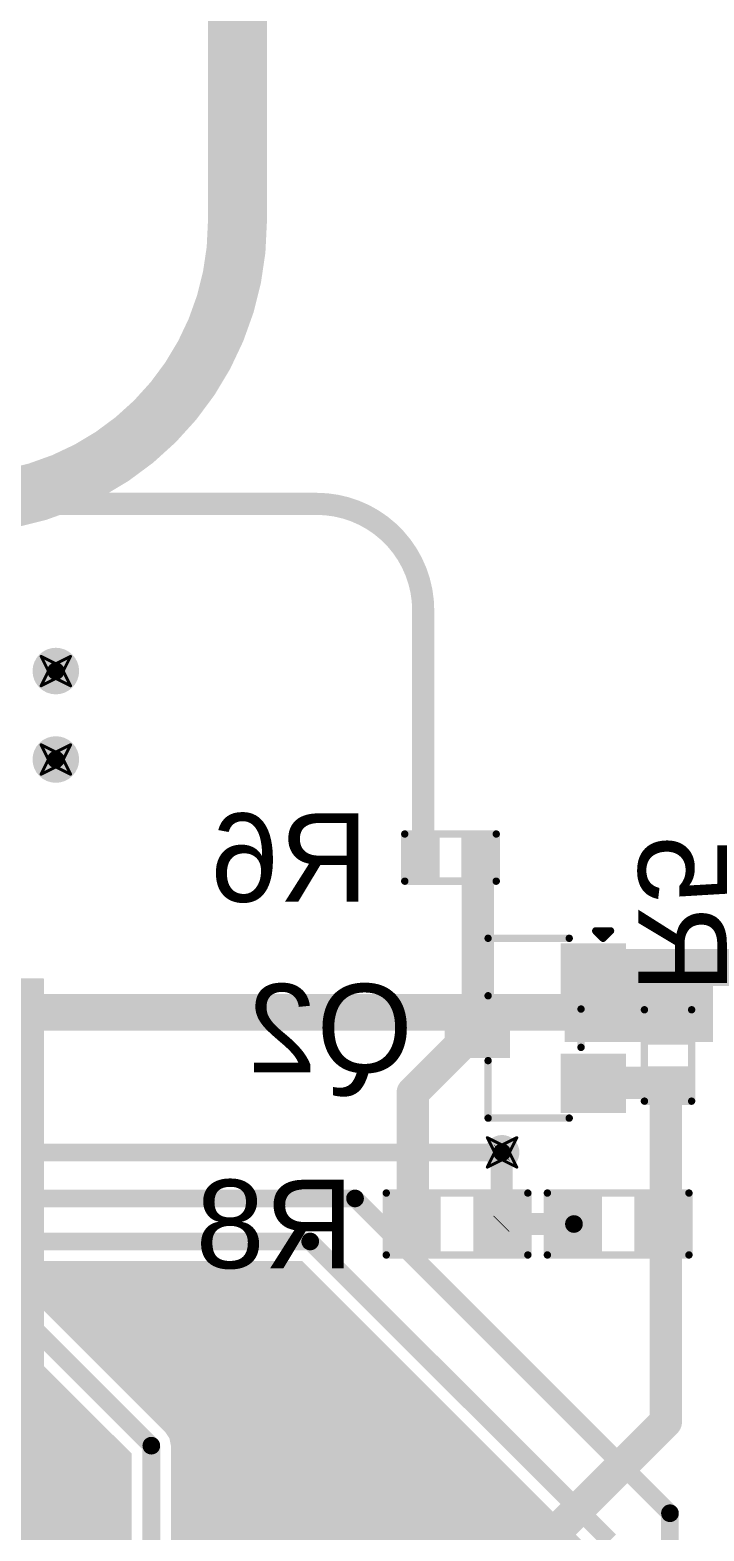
# Model space of a CAD drawing. Header units: inches. Extents: x -11 to 1110, y -7 to 455.
# Drawn here: x 675.14 to 686.75, y 40.21 to 66.08 of the extents above; entities that cross this region are included whole.
import ezdxf

# ---------------------------------------------------------------- set-up
doc = ezdxf.new("R2010")
doc.units = ezdxf.units.IN
for name, color, linetype in [('Bottom Layer', 5, 'Continuous'), ('Bottom Overlay', 54, 'Continuous'), ('Bottom Paste', 16, 'Continuous'), ('Bottom Solder', 6, 'Continuous'), ('Drill Drawing', 1, 'Continuous'), ('Top Layer', 1, 'Continuous'), ('Top Solder', 216, 'Continuous'), ('Via Holes', 16, 'Continuous')]:
    doc.layers.add(name, color=color, linetype=linetype)
doc.styles.add('Arial', font='', dxfattribs={"height": 0.2})
doc.styles.get('Arial').set_extended_font_data('Arial')

# ---------------------------------------------------------------- blocks, each defined once
blk = doc.blocks.new('R___0603_B_1')
at = {"layer": 'Bottom Layer'}
for points in [[(-1.143, -0.4445), (-1.143, 0.4445), (-0.3809999999999999, 0.4445), (-0.3809999999999999, -0.4445)], [(0.3809999999999999, -0.4445), (0.3809999999999999, 0.4445), (1.143, 0.4445), (1.143, -0.4445)]]:
    blk.add_hatch(color=5, dxfattribs=at).paths.add_polyline_path(points)
at = {"layer": 'Bottom Paste'}
for points in [[(-1.143, -0.4445), (-1.143, 0.4445), (-0.3809999999999999, 0.4445), (-0.3809999999999999, -0.4445)], [(0.3809999999999999, -0.4445), (0.3809999999999999, 0.4445), (1.143, 0.4445), (1.143, -0.4445)]]:
    blk.add_hatch(color=16, dxfattribs=at).paths.add_polyline_path(points)
at = {"layer": 'Bottom Solder'}
for points in [[(-1.2446, -0.5460999999999999), (-1.2446, 0.5460999999999999), (-0.2794, 0.5460999999999999), (-0.2794, -0.5460999999999999)], [(0.2794, -0.5460999999999999), (0.2794, 0.5460999999999999), (1.2446, 0.5460999999999999), (1.2446, -0.5460999999999999)]]:
    blk.add_hatch(color=6, dxfattribs=at).paths.add_polyline_path(points)
at = {"layer": 'Bottom Overlay'}
for points in [[(1.2192, 0.5334, 0.127, 0.127, 0), (-1.2192, 0.5334, 0.127, 0.127, 0)], [(-1.2192, 0.5334, 0.127, 0.127, 0), (-1.2192, -0.5334, 0.127, 0.127, 0)], [(1.2192, 0.5334, 0.127, 0.127, 0), (1.2192, -0.5334, 0.127, 0.127, 0)], [(1.2192, -0.5334, 0.127, 0.127, 0), (-1.2192, -0.5334, 0.127, 0.127, 0)]]:
    blk.add_lwpolyline(points, format="xyseb", dxfattribs=at)
for points in [[(-1.25095, 0.5334, 0.0635, 0.0635, 1), (-1.18745, 0.5334, 0.0635, 0.0635, 1)], [(-1.25095, 0.5334, 0.0635, 0.0635, 1), (-1.18745, 0.5334, 0.0635, 0.0635, 1)], [(1.18745, 0.5334, 0.0635, 0.0635, 1), (1.25095, 0.5334, 0.0635, 0.0635, 1)], [(1.18745, 0.5334, 0.0635, 0.0635, 1), (1.25095, 0.5334, 0.0635, 0.0635, 1)], [(-1.25095, -0.5334, 0.0635, 0.0635, 1), (-1.18745, -0.5334, 0.0635, 0.0635, 1)], [(-1.25095, -0.5334, 0.0635, 0.0635, 1), (-1.18745, -0.5334, 0.0635, 0.0635, 1)], [(1.18745, -0.5334, 0.0635, 0.0635, 1), (1.25095, -0.5334, 0.0635, 0.0635, 1)], [(1.18745, -0.5334, 0.0635, 0.0635, 1), (1.25095, -0.5334, 0.0635, 0.0635, 1)]]:
    blk.add_lwpolyline(points, format="xyseb", close=True, dxfattribs=at)
blk = doc.blocks.new('R___0603_B_4')
at = {"layer": 'Bottom Layer'}
for points in [[(-1.143, -0.4445), (-1.143, 0.4445), (-0.3809999999999999, 0.4445), (-0.3809999999999999, -0.4445)], [(0.3809999999999999, -0.4445), (0.3809999999999999, 0.4445), (1.143, 0.4445), (1.143, -0.4445)]]:
    blk.add_hatch(color=5, dxfattribs=at).paths.add_polyline_path(points)
at = {"layer": 'Bottom Paste'}
for points in [[(-1.143, -0.4445), (-1.143, 0.4445), (-0.3809999999999999, 0.4445), (-0.3809999999999999, -0.4445)], [(0.3809999999999999, -0.4445), (0.3809999999999999, 0.4445), (1.143, 0.4445), (1.143, -0.4445)]]:
    blk.add_hatch(color=16, dxfattribs=at).paths.add_polyline_path(points)
at = {"layer": 'Bottom Solder'}
for points in [[(-1.2446, -0.5460999999999999), (-1.2446, 0.5460999999999999), (-0.2794, 0.5460999999999999), (-0.2794, -0.5460999999999999)], [(0.2794, -0.5460999999999999), (0.2794, 0.5460999999999999), (1.2446, 0.5460999999999999), (1.2446, -0.5460999999999999)]]:
    blk.add_hatch(color=6, dxfattribs=at).paths.add_polyline_path(points)
at = {"layer": 'Bottom Overlay'}
for points in [[(-1.2192, 0.5334, 0.127, 0.127, 0), (1.2192, 0.5334, 0.127, 0.127, 0)], [(-1.2192, -0.5334, 0.127, 0.127, 0), (-1.2192, 0.5334, 0.127, 0.127, 0)], [(1.2192, -0.5334, 0.127, 0.127, 0), (1.2192, 0.5334, 0.127, 0.127, 0)], [(-1.2192, -0.5334, 0.127, 0.127, 0), (1.2192, -0.5334, 0.127, 0.127, 0)]]:
    blk.add_lwpolyline(points, format="xyseb", dxfattribs=at)
for points in [[(-1.25095, 0.5334, 0.0635, 0.0635, 1), (-1.18745, 0.5334, 0.0635, 0.0635, 1)], [(-1.25095, 0.5334, 0.0635, 0.0635, 1), (-1.18745, 0.5334, 0.0635, 0.0635, 1)], [(1.18745, 0.5334, 0.0635, 0.0635, 1), (1.25095, 0.5334, 0.0635, 0.0635, 1)], [(1.18745, 0.5334, 0.0635, 0.0635, 1), (1.25095, 0.5334, 0.0635, 0.0635, 1)], [(-1.25095, -0.5334, 0.0635, 0.0635, 1), (-1.18745, -0.5334, 0.0635, 0.0635, 1)], [(-1.25095, -0.5334, 0.0635, 0.0635, 1), (-1.18745, -0.5334, 0.0635, 0.0635, 1)], [(1.18745, -0.5334, 0.0635, 0.0635, 1), (1.25095, -0.5334, 0.0635, 0.0635, 1)], [(1.18745, -0.5334, 0.0635, 0.0635, 1), (1.25095, -0.5334, 0.0635, 0.0635, 1)]]:
    blk.add_lwpolyline(points, format="xyseb", close=True, dxfattribs=at)
blk = doc.blocks.new('R___0402_B_5')
at = {"layer": 'Bottom Layer'}
for points in [[(-0.2413, 0.3175), (-0.2412999999999999, -0.3175), (-0.6985, -0.3175), (-0.6985, 0.3175)], [(0.6985, 0.3175), (0.6985, -0.3175), (0.2413, -0.3175), (0.2412999999999999, 0.3175)]]:
    blk.add_hatch(color=5, dxfattribs=at).paths.add_polyline_path(points)
at = {"layer": 'Bottom Paste'}
for points in [[(-0.2413, 0.3175), (-0.2412999999999999, -0.3175), (-0.6985, -0.3175), (-0.6985, 0.3175)], [(0.6985, 0.3175), (0.6985, -0.3175), (0.2413, -0.3175), (0.2412999999999999, 0.3175)]]:
    blk.add_hatch(color=16, dxfattribs=at).paths.add_polyline_path(points)
at = {"layer": 'Bottom Solder'}
for points in [[(-0.18629884, 0.37250116), (-0.1862988399999999, -0.37250116), (-0.75350116, -0.37250116), (-0.75350116, 0.37250116)], [(0.75350116, 0.37250116), (0.75350116, -0.37250116), (0.18629884, -0.37250116), (0.1862988399999999, 0.37250116)]]:
    blk.add_hatch(color=6, dxfattribs=at).paths.add_polyline_path(points)
at = {"layer": 'Bottom Overlay'}
for points in [[(0.7874, 0.4064, 0.127, 0.127, 0), (-0.7874, 0.4064, 0.127, 0.127, 0)], [(-0.7874, 0.4064, 0.127, 0.127, 0), (-0.7874, -0.4064, 0.127, 0.127, 0)], [(0.8128, 0.4318, 0.0032258, 0.0032258, 0), (-0.8128, 0.4318, 0.0032258, 0.0032258, 0)], [(0.7874, 0.4064, 0.127, 0.127, 0), (0.7874, -0.4064, 0.127, 0.127, 0)], [(0.7874, -0.4064, 0.127, 0.127, 0), (-0.7874, -0.4064, 0.127, 0.127, 0)]]:
    blk.add_lwpolyline(points, format="xyseb", dxfattribs=at)
for points in [[(-0.8191499999999999, 0.4064, 0.0635, 0.0635, 1), (-0.7556499999999999, 0.4064, 0.0635, 0.0635, 1)], [(-0.8191499999999999, 0.4064, 0.0635, 0.0635, 1), (-0.7556499999999999, 0.4064, 0.0635, 0.0635, 1)], [(-0.81360518, 0.4318, 0.0016129, 0.0016129, 1), (-0.8119948199999999, 0.4318, 0.0016129, 0.0016129, 1)], [(0.7556499999999999, 0.4064, 0.0635, 0.0635, 1), (0.8191499999999999, 0.4064, 0.0635, 0.0635, 1)], [(0.7556499999999999, 0.4064, 0.0635, 0.0635, 1), (0.8191499999999999, 0.4064, 0.0635, 0.0635, 1)], [(0.8119948199999999, 0.4318, 0.0016129, 0.0016129, 1), (0.81360518, 0.4318, 0.0016129, 0.0016129, 1)], [(-0.8191499999999999, -0.4064, 0.0635, 0.0635, 1), (-0.7556499999999999, -0.4064, 0.0635, 0.0635, 1)], [(-0.8191499999999999, -0.4064, 0.0635, 0.0635, 1), (-0.7556499999999999, -0.4064, 0.0635, 0.0635, 1)], [(0.7556499999999999, -0.4064, 0.0635, 0.0635, 1), (0.8191499999999999, -0.4064, 0.0635, 0.0635, 1)], [(0.7556499999999999, -0.4064, 0.0635, 0.0635, 1), (0.8191499999999999, -0.4064, 0.0635, 0.0635, 1)]]:
    blk.add_lwpolyline(points, format="xyseb", close=True, dxfattribs=at)
blk = doc.blocks.new('R___0402_B_6')
at = {"layer": 'Bottom Layer'}
for points in [[(-0.2413, 0.3175), (-0.2412999999999999, -0.3175), (-0.6985, -0.3175), (-0.6985, 0.3175)], [(0.6985, 0.3175), (0.6985, -0.3175), (0.2413, -0.3175), (0.2412999999999999, 0.3175)]]:
    blk.add_hatch(color=5, dxfattribs=at).paths.add_polyline_path(points)
at = {"layer": 'Bottom Paste'}
for points in [[(-0.2413, 0.3175), (-0.2412999999999999, -0.3175), (-0.6985, -0.3175), (-0.6985, 0.3175)], [(0.6985, 0.3175), (0.6985, -0.3175), (0.2413, -0.3175), (0.2412999999999999, 0.3175)]]:
    blk.add_hatch(color=16, dxfattribs=at).paths.add_polyline_path(points)
at = {"layer": 'Bottom Solder'}
for points in [[(-0.18629884, 0.37250116), (-0.1862988399999999, -0.37250116), (-0.75350116, -0.37250116), (-0.75350116, 0.37250116)], [(0.75350116, 0.37250116), (0.75350116, -0.37250116), (0.18629884, -0.37250116), (0.1862988399999999, 0.37250116)]]:
    blk.add_hatch(color=6, dxfattribs=at).paths.add_polyline_path(points)
at = {"layer": 'Bottom Overlay'}
for points in [[(-0.7874, 0.4064, 0.127, 0.127, 0), (0.7874, 0.4064, 0.127, 0.127, 0)], [(-0.7874, 0.4064, 0.127, 0.127, 0), (-0.7874, -0.4064, 0.127, 0.127, 0)], [(-0.8128, 0.4318, 0.0032258, 0.0032258, 0), (0.8128, 0.4318, 0.0032258, 0.0032258, 0)], [(0.7874, 0.4064, 0.127, 0.127, 0), (0.7874, -0.4064, 0.127, 0.127, 0)], [(-0.7874, -0.4064, 0.127, 0.127, 0), (0.7874, -0.4064, 0.127, 0.127, 0)]]:
    blk.add_lwpolyline(points, format="xyseb", dxfattribs=at)
for points in [[(-0.8191499999999999, 0.4064, 0.0635, 0.0635, 1), (-0.7556499999999999, 0.4064, 0.0635, 0.0635, 1)], [(-0.8191499999999999, 0.4064, 0.0635, 0.0635, 1), (-0.7556499999999999, 0.4064, 0.0635, 0.0635, 1)], [(-0.81360518, 0.4318, 0.0016129, 0.0016129, 1), (-0.8119948199999999, 0.4318, 0.0016129, 0.0016129, 1)], [(0.7556499999999999, 0.4064, 0.0635, 0.0635, 1), (0.8191499999999999, 0.4064, 0.0635, 0.0635, 1)], [(0.7556499999999999, 0.4064, 0.0635, 0.0635, 1), (0.8191499999999999, 0.4064, 0.0635, 0.0635, 1)], [(0.8119948199999999, 0.4318, 0.0016129, 0.0016129, 1), (0.81360518, 0.4318, 0.0016129, 0.0016129, 1)], [(-0.8191499999999999, -0.4064, 0.0635, 0.0635, 1), (-0.7556499999999999, -0.4064, 0.0635, 0.0635, 1)], [(-0.8191499999999999, -0.4064, 0.0635, 0.0635, 1), (-0.7556499999999999, -0.4064, 0.0635, 0.0635, 1)], [(0.7556499999999999, -0.4064, 0.0635, 0.0635, 1), (0.8191499999999999, -0.4064, 0.0635, 0.0635, 1)], [(0.7556499999999999, -0.4064, 0.0635, 0.0635, 1), (0.8191499999999999, -0.4064, 0.0635, 0.0635, 1)]]:
    blk.add_lwpolyline(points, format="xyseb", close=True, dxfattribs=at)
blk = doc.blocks.new('S___23_B_12')
at = {"layer": 'Bottom Layer'}
for points in [[(-1.36000109, 1.46000089), (-0.54000019, 1.46000089), (-0.54000019, 0.54000019), (-1.36000109, 0.54000019)], [(0.54000019, 1.46000089), (1.36000109, 1.46000089), (1.36000109, 0.54000019), (0.54000019, 0.54000019)], [(-0.41000045, -0.54000019), (0.41000045, -0.54000019), (0.41000045, -1.46000089), (-0.41000045, -1.46000089)]]:
    blk.add_hatch(color=5, dxfattribs=at).paths.add_polyline_path(points)
at = {"layer": 'Bottom Paste'}
for points in [[(-1.36000109, 1.46000089), (-0.54000019, 1.46000089), (-0.54000019, 0.54000019), (-1.36000109, 0.54000019)], [(0.54000019, 1.46000089), (1.36000109, 1.46000089), (1.36000109, 0.54000019), (0.54000019, 0.54000019)], [(-0.41000045, -0.54000019), (0.41000045, -0.54000019), (0.41000045, -1.46000089), (-0.41000045, -1.46000089)]]:
    blk.add_hatch(color=16, dxfattribs=at).paths.add_polyline_path(points)
at = {"layer": 'Bottom Solder'}
for points in [[(-1.46160109, 1.56160089), (-0.43840019, 1.56160089), (-0.43840019, 0.43840019), (-1.46160109, 0.43840019)], [(0.43840019, 1.56160089), (1.46160109, 1.56160089), (1.46160109, 0.43840019), (0.43840019, 0.43840019)], [(-0.51160045, -0.43840019), (0.51160045, -0.43840019), (0.51160045, -1.56160089), (-0.51160045, -1.56160089)]]:
    blk.add_hatch(color=6, dxfattribs=at).paths.add_polyline_path(points)
at = {"layer": 'Bottom Overlay'}
for points in [[(-1.6764, 1.0414, 0.127, 0.127, 0), (-1.6764, 1.2954, 0.127, 0.127, 0)], [(-1.5494, 1.1684, 0.127, 0.127, 0), (-1.6764, 1.2954, 0.127, 0.127, 0)], [(-1.6764, 1.0414, 0.127, 0.127, 0), (-1.5494, 1.1684, 0.127, 0.127, 0)], [(0.3302, 0.7874, 0.127, 0.127, 0), (-0.3302, 0.7874, 0.127, 0.127, 0)], [(-1.5494, -0.8128, 0.127, 0.127, 0), (-1.5494, 0.5841999999999999, 0.127, 0.127, 0)], [(1.5494, -0.8128, 0.127, 0.127, 0), (1.5494, 0.5841999999999999, 0.127, 0.127, 0)], [(-0.5588, -0.8128, 0.127, 0.127, 0), (-1.5494, -0.8128, 0.127, 0.127, 0)], [(1.5494, -0.8128, 0.127, 0.127, 0), (0.5588, -0.8128, 0.127, 0.127, 0)]]:
    blk.add_lwpolyline(points, format="xyseb", dxfattribs=at)
for points in [[(-1.70815, 1.2954, 0.0635, 0.0635, 1), (-1.64465, 1.2954, 0.0635, 0.0635, 1)], [(-1.70815, 1.2954, 0.0635, 0.0635, 1), (-1.64465, 1.2954, 0.0635, 0.0635, 1)], [(-1.70815, 1.0414, 0.0635, 0.0635, 1), (-1.64465, 1.0414, 0.0635, 0.0635, 1)], [(-1.70815, 1.0414, 0.0635, 0.0635, 1), (-1.64465, 1.0414, 0.0635, 0.0635, 1)], [(-1.58115, 1.1684, 0.0635, 0.0635, 1), (-1.51765, 1.1684, 0.0635, 0.0635, 1)], [(-1.58115, 1.1684, 0.0635, 0.0635, 1), (-1.51765, 1.1684, 0.0635, 0.0635, 1)], [(-0.36195, 0.7874, 0.0635, 0.0635, 1), (-0.29845, 0.7874, 0.0635, 0.0635, 1)], [(0.29845, 0.7874, 0.0635, 0.0635, 1), (0.36195, 0.7874, 0.0635, 0.0635, 1)], [(-1.58115, 0.5841999999999999, 0.0635, 0.0635, 1), (-1.51765, 0.5841999999999999, 0.0635, 0.0635, 1)], [(1.51765, 0.5841999999999999, 0.0635, 0.0635, 1), (1.58115, 0.5841999999999999, 0.0635, 0.0635, 1)], [(-1.58115, -0.8128, 0.0635, 0.0635, 1), (-1.51765, -0.8128, 0.0635, 0.0635, 1)], [(-1.58115, -0.8128, 0.0635, 0.0635, 1), (-1.51765, -0.8128, 0.0635, 0.0635, 1)], [(-0.5905499999999999, -0.8128, 0.0635, 0.0635, 1), (-0.52705, -0.8128, 0.0635, 0.0635, 1)], [(0.52705, -0.8128, 0.0635, 0.0635, 1), (0.5905499999999999, -0.8128, 0.0635, 0.0635, 1)], [(1.51765, -0.8128, 0.0635, 0.0635, 1), (1.58115, -0.8128, 0.0635, 0.0635, 1)], [(1.51765, -0.8128, 0.0635, 0.0635, 1), (1.58115, -0.8128, 0.0635, 0.0635, 1)]]:
    blk.add_lwpolyline(points, format="xyseb", close=True, dxfattribs=at)

msp = doc.modelspace()

# ---------------------------------------------------------------- hatches: boundary and pattern name
at = {"layer": 'Bottom Layer'}
h = msp.add_hatch(color=5, dxfattribs=at)
edge = h.paths.add_edge_path()
edge.add_arc((675.5891999999999, 55.03040047999999), 0.2999994, 0, 360)
h = msp.add_hatch(color=5, dxfattribs=at)
edge = h.paths.add_edge_path()
edge.add_arc((675.5891999999999, 53.50640048), 0.2999994, 0, 360)
for points in [[(662.30203836, 51.71343988), (662.305, 51.69855039999999), (662.305, 49.7332), (675.36814126, 49.7332), (675.38303836, 49.73023836), (675.386, 49.71534887999999), (675.386, 23.38585874), (675.38303836, 23.37096164), (675.36814888, 23.368), (658.6474, 23.368), (658.6474, 22.82849892), (658.62499974, 22.82849892), (658.62499974, 22.74018566), (658.61851766, 22.7076), (658.61851766, 21.92679892), (658.62499974, 21.89421326), (658.62499974, 21.83790146), (658.5270344799999, 21.7678), (657.1995999999999, 21.7678), (657.1995999999999, 17.26445874), (657.19663836, 17.24956164), (657.18174888, 17.2466), (652.39145874, 17.2466), (652.37656164, 17.24956164), (652.3736, 17.26445112), (652.3736, 21.95314126), (652.37656164, 21.96803836), (652.3914511199999, 21.971), (653.8721999999999, 21.971), (653.8721999999999, 25.07734126), (653.87575092, 25.0952), (670.3822, 25.0952), (670.3822, 47.752), (662.2796, 47.752), (662.2796, 46.55065874), (662.27663836, 46.53576164), (662.2617488799999, 46.5328), (659.07165874, 46.5328), (659.05676164, 46.53576164), (659.0537999999999, 46.55065112), (659.0537999999999, 51.69854278), (659.05676164, 51.71343988), (659.07165112, 51.71640151999999), (662.28714126, 51.71640151999999)], [(684.3522, 48.641), (688.34, 48.641), (688.34, 50.2412), (684.3522, 50.2412)], [(685.8283997399999, 47.70779891999999), (686.45279778, 47.70779891999999), (686.45279778, 48.21579892), (685.8283997399999, 48.21579892)]]:
    msp.add_hatch(color=5, dxfattribs=at).paths.add_polyline_path(points)
h = msp.add_hatch(color=5, dxfattribs=at)
edge = h.paths.add_edge_path()
edge.add_arc((683.2744399, 46.736), 0.2999994, 0, 360)
at = {"layer": 'Bottom Solder'}
h = msp.add_hatch(color=6, dxfattribs=at)
edge = h.paths.add_edge_path()
edge.add_arc((675.5891999999999, 55.03040047999999), 0.4015993999999999, 0, 360)
h = msp.add_hatch(color=6, dxfattribs=at)
edge = h.paths.add_edge_path()
edge.add_arc((675.5891999999999, 53.50640048), 0.4015993999999999, 0, 360)
at = {"layer": 'Top Layer'}
h = msp.add_hatch(color=1, dxfattribs=at)
edge = h.paths.add_edge_path()
edge.add_arc((675.5891999999999, 55.03040047999999), 0.2999994, 0, 360)
h = msp.add_hatch(color=1, dxfattribs=at)
edge = h.paths.add_edge_path()
edge.add_arc((675.5891999999999, 53.50640048), 0.2999994, 0, 360)
h = msp.add_hatch(color=1, dxfattribs=at)
edge = h.paths.add_edge_path()
edge.add_arc((683.2744399, 46.736), 0.2999994, 0, 360)
msp.add_hatch(color=1, dxfattribs=at).paths.add_polyline_path([(684.7931693999999, 39.90242464), (684.7931693999999, 25.65901142), (681.7551007999999, 22.62094282), (681.6821215199999, 22.51172028), (681.6564929199999, 22.38288132), (681.6564929199999, 14.04631938), (681.5881034199999, 13.97792988), (681.5280705199999, 13.83299748), (681.40107052, 13.85826032), (681.40107052, 23.71376004), (681.45165716, 23.76434668), (681.52439768, 23.93995974), (681.52439768, 24.1300381), (681.45165716, 24.30565116), (681.31725052, 24.4400578), (681.14163746, 24.51279832), (680.9515590999999, 24.51279832), (680.77594604, 24.4400578), (680.6415394, 24.30565116), (680.56879888, 24.1300381), (680.56879888, 23.93995974), (680.6415394, 23.76434668), (680.72773176, 23.67815432), (680.72773176, 4.18564314), (680.6593422599999, 4.11725364), (680.6331319999999, 4.0539797), (680.4956697399999, 4.0539797), (680.46945948, 4.11725364), (680.40106998, 4.18564314), (680.40106998, 25.16734616), (681.56705444, 26.33333062), (682.92095826, 26.33333062), (682.98934776, 26.26494112), (683.1649608199999, 26.1922006), (683.35503918, 26.1922006), (683.5306522399999, 26.26494112), (683.66505888, 26.39934776), (683.7377994, 26.57496082), (683.7377994, 26.76503918), (683.66505888, 26.94065224), (683.5306522399999, 27.07505888), (683.5039288999999, 27.0861282), (683.52919174, 27.2131282), (683.65649146, 27.2131282), (683.93933062, 26.93028904), (683.93933062, 26.30145362), (683.69434762, 26.05647062), (682.7130414799999, 26.05647062), (682.6446519799999, 26.12486012), (682.4690389199999, 26.19760064), (682.27896056, 26.19760064), (682.1033474999999, 26.12486012), (681.96894086, 25.99045348), (681.89620034, 25.81484042), (681.89620034, 25.62476206), (681.96894086, 25.449149), (682.1033474999999, 25.31474236), (682.27896056, 25.24200184), (682.4690389199999, 25.24200184), (682.6446519799999, 25.31474236), (682.7130414799999, 25.38313186), (683.83380124, 25.38313186), (683.9626401999999, 25.40876046), (684.07186274, 25.48173974), (684.5140614999999, 25.9239385), (684.5870407799999, 26.03316104), (684.6126693799999, 26.162), (684.6126693799999, 27.06974266), (684.5870433199999, 27.19857908), (684.5140614999999, 27.30780416), (684.03400658, 27.78785908), (683.92478404, 27.86083836), (683.79594508, 27.88646696), (680.4531983999999, 27.88646696), (680.32436198, 27.8608409), (680.2151369, 27.78785908), (678.8263410999999, 26.39906328), (678.75336182, 26.28984074), (678.72773322, 26.16100178), (678.72773322, 4.18564314), (678.6593437199999, 4.11725364), (678.5866031999999, 3.94164058), (678.5866031999999, 3.75156222), (678.6593437199999, 3.57594916), (678.7937503599999, 3.44154252), (678.9693634199999, 3.368802), (679.15944178, 3.368802), (679.33505484, 3.44154252), (679.46946148, 3.57594916), (679.4956692, 3.63922056), (679.6331339999999, 3.63922056), (679.6593417199999, 3.57594916), (679.79374836, 3.44154252), (679.9693614199999, 3.368802), (680.15943978, 3.368802), (680.33505284, 3.44154252), (680.46945948, 3.57594916), (680.4956697399999, 3.6392231), (680.6331319999999, 3.6392231), (680.6593422599999, 3.57594916), (680.7937489, 3.44154252), (680.96936196, 3.368802), (681.15944032, 3.368802), (681.33505338, 3.44154252), (681.40344288, 3.50993202), (681.8946585599999, 3.50993202), (681.9199188599999, 3.38293202), (681.7985474999999, 3.3326578), (681.66414086, 3.19825116), (681.59140034, 3.0226381), (681.59140034, 2.83255974), (681.66414086, 2.65694668), (681.66675198, 2.65433556), (681.61814908, 2.5370028), (678.1097817, 2.5370028), (677.55820292, 3.08858158), (677.55820292, 3.857800259999999), (677.55820292, 14.3377158), (677.51976256, 14.5309717), (677.4102911, 14.69480678), (675.58026174, 16.52483614), (675.58026174, 25.43019044), (675.54182138, 25.62344634), (675.43234992, 25.78728142), (675.26851484, 25.89675288), (675.07525894, 25.93519324), (674.88200304, 25.89675288), (674.71816796, 25.78728142), (674.68126938, 25.73205928), (674.55426938, 25.770586), (674.55426938, 40.3822281), (674.5286433199999, 40.51106452), (674.4556614999999, 40.6202896), (671.1498895999999, 43.9260615), (671.06127916, 43.9852689), (671.06972212, 44.0778646), (671.0824043399999, 44.1122689), (674.3274676999999, 44.1122689), (676.89713236, 41.54260424), (676.89713236, 24.33884134), (676.8287428599999, 24.27045184), (676.7560023399999, 24.09483878), (676.7560023399999, 23.90476042), (676.8287428599999, 23.72914736), (676.9631494999999, 23.59474072), (677.1387625599999, 23.5220002), (677.32884092, 23.5220002), (677.50445398, 23.59474072), (677.63886062, 23.72914736), (677.71160114, 23.90476042), (677.71160114, 24.09483878), (677.63886062, 24.27045184), (677.57047112, 24.33884134), (677.57047112, 41.68205786), (677.54484252, 41.81089682), (677.47186324, 41.92011936), (674.7049828199999, 44.68699978), (674.62953466, 44.7374137), (674.66805884, 44.86441369999999), (679.83118034, 44.86441369999999)])
at = {"layer": 'Top Solder'}
h = msp.add_hatch(color=216, dxfattribs=at)
edge = h.paths.add_edge_path()
edge.add_arc((675.5891999999999, 55.03040047999999), 0.4015993999999999, 0, 360)
h = msp.add_hatch(color=216, dxfattribs=at)
edge = h.paths.add_edge_path()
edge.add_arc((675.5891999999999, 53.50640048), 0.4015993999999999, 0, 360)
at = {"layer": 'Via Holes'}
h = msp.add_hatch(color=7, dxfattribs=at)
edge = h.paths.add_edge_path()
edge.add_arc((675.5891999999999, 55.03040047999999), 0.1499997, 0, 360)
h = msp.add_hatch(color=7, dxfattribs=at)
edge = h.paths.add_edge_path()
edge.add_arc((675.5891999999999, 53.50640048), 0.1499997, 0, 360)
h = msp.add_hatch(color=7, dxfattribs=at)
edge = h.paths.add_edge_path()
edge.add_arc((683.2744399, 46.736), 0.1499997, 0, 360)

# ---------------------------------------------------------------- linework, layer by layer
at = {"layer": 'Bottom Layer'}
for points in [[(678.71639974, 62.76453283999999, 1.016, 1.016, 0), (678.71639974, 77.20711761999999, 1.016, 1.016, 0)], [(678.71639974, 62.76453283999999, 1.016, 1.016, -0.4142135623730951), (673.8638669, 57.91199999999999, 1.016, 1.016, 0)], [(673.8638669, 57.91199999999999, 0.3809999999999999, 0.3809999999999999, 0), (680.07989206, 57.91199999999999, 0.3809999999999999, 0.3809999999999999, 0)], [(680.07989206, 57.91199999999999, 0.3809999999999999, 0.3809999999999999, -0.4142135623730951), (681.91679974, 56.07509232, 0.3809999999999999, 0.3809999999999999, 0)], [(681.91679974, 51.816, 0.3809999999999999, 0.3809999999999999, 0), (681.91679974, 56.07509232, 0.3809999999999999, 0.3809999999999999, 0)], [(682.85659974, 48.88559945999999, 0.5588, 0.5588, 0), (682.85659974, 51.816, 0.5588, 0.5588, 0)], [(682.6665975799999, 48.7455972, 0.5588, 0.5588, 0), (682.7971967599999, 48.87619638, 0.5588, 0.5588, 0)], [(682.7971967599999, 48.87619638, 0.5588, 0.5588, 0), (682.8471992, 48.87619638, 0.5588, 0.5588, 0)], [(681.73748082, 47.766478, 0.5588, 0.5588, 0), (682.6665975799999, 48.69559476, 0.5588, 0.5588, 0)], [(682.6665975799999, 48.69559476, 0.5588, 0.5588, 0), (682.6665975799999, 48.7455972, 0.5588, 0.5588, 0)], [(684.8472002799999, 47.92619828, 0.5588, 0.5588, 0), (684.8574009199999, 47.93639891999999, 0.5588, 0.5588, 0)], [(684.8574009199999, 47.93639891999999, 0.5588, 0.5588, 0), (686.13319974, 47.93639891999999, 0.5588, 0.5588, 0)], [(686.0950997399999, 47.89829891999999, 0.5588, 0.5588, 0), (686.13319974, 47.93639891999999, 0.5588, 0.5588, 0)], [(686.0950997399999, 42.09537174, 0.5588, 0.5588, 0), (686.0950997399999, 47.89829891999999, 0.5588, 0.5588, 0)], [(681.73748082, 45.50189274, 0.5588, 0.5588, 0), (681.73748082, 47.766478, 0.5588, 0.5588, 0)], [(683.26796036, 46.72952046, 0.3809999999999999, 0.3809999999999999, 0), (683.2744399, 46.736, 0.3809999999999999, 0.3809999999999999, 0)], [(683.26796036, 45.50837228, 0.3809999999999999, 0.3809999999999999, 0), (683.26796036, 46.72952046, 0.3809999999999999, 0.3809999999999999, 0)], [(683.26148082, 45.50189274, 0.3809999999999999, 0.3809999999999999, 0), (683.26796036, 45.50837228, 0.3809999999999999, 0.3809999999999999, 0)], [(683.2615214599999, 45.50193338, 0.3809999999999999, 0.3809999999999999, 0), (684.51268736, 45.50193338, 0.3809999999999999, 0.3809999999999999, 0)], [(684.51268736, 45.50193338, 0.3048, 0.3048, 0), (684.5127279999999, 45.50197402, 0.3048, 0.3048, 0)], [(681.09340032, 37.09367232, 0.5588, 0.5588, 0), (686.0950997399999, 42.09537174, 0.5588, 0.5588, 0)]]:
    msp.add_lwpolyline(points, format="xyseb", dxfattribs=at)
for points in [[(678.46239974, 62.76453283999999, 0.508, 0.508, 1), (678.97039974, 62.76453283999999, 0.508, 0.508, 1)], [(678.46239974, 62.76453283999999, 0.508, 0.508, 1), (678.97039974, 62.76453283999999, 0.508, 0.508, 1)], [(679.9846420599999, 57.91199999999999, 0.1905, 0.1905, 1), (680.17514206, 57.91199999999999, 0.1905, 0.1905, 1)], [(679.9846420599999, 57.91199999999999, 0.1905, 0.1905, 1), (680.17514206, 57.91199999999999, 0.1905, 0.1905, 1)], [(681.8215497399999, 56.07509232, 0.1905, 0.1905, 1), (682.01204974, 56.07509232, 0.1905, 0.1905, 1)], [(681.8215497399999, 56.07509232, 0.1905, 0.1905, 1), (682.01204974, 56.07509232, 0.1905, 0.1905, 1)], [(681.8215497399999, 51.816, 0.1905, 0.1905, 1), (682.01204974, 51.816, 0.1905, 0.1905, 1)], [(682.71689974, 51.816, 0.2794, 0.2794, 1), (682.9962997399999, 51.816, 0.2794, 0.2794, 1)], [(682.65749676, 48.87619638, 0.2794, 0.2794, 1), (682.93689676, 48.87619638, 0.2794, 0.2794, 1)], [(682.65749676, 48.87619638, 0.2794, 0.2794, 1), (682.93689676, 48.87619638, 0.2794, 0.2794, 1)], [(682.7074991999999, 48.87619638, 0.2794, 0.2794, 1), (682.9868991999999, 48.87619638, 0.2794, 0.2794, 1)], [(682.71689974, 48.88559945999999, 0.2794, 0.2794, 1), (682.9962997399999, 48.88559945999999, 0.2794, 0.2794, 1)], [(682.52689758, 48.7455972, 0.2794, 0.2794, 1), (682.80629758, 48.7455972, 0.2794, 0.2794, 1)], [(682.52689758, 48.7455972, 0.2794, 0.2794, 1), (682.80629758, 48.7455972, 0.2794, 0.2794, 1)], [(682.52689758, 48.69559476, 0.2794, 0.2794, 1), (682.80629758, 48.69559476, 0.2794, 0.2794, 1)], [(682.52689758, 48.69559476, 0.2794, 0.2794, 1), (682.80629758, 48.69559476, 0.2794, 0.2794, 1)], [(684.70750028, 47.92619828, 0.2794, 0.2794, 1), (684.98690028, 47.92619828, 0.2794, 0.2794, 1)], [(684.71770092, 47.93639891999999, 0.2794, 0.2794, 1), (684.99710092, 47.93639891999999, 0.2794, 0.2794, 1)], [(684.71770092, 47.93639891999999, 0.2794, 0.2794, 1), (684.99710092, 47.93639891999999, 0.2794, 0.2794, 1)], [(685.95539974, 47.89829891999999, 0.2794, 0.2794, 1), (686.23479974, 47.89829891999999, 0.2794, 0.2794, 1)], [(685.95539974, 47.89829891999999, 0.2794, 0.2794, 1), (686.23479974, 47.89829891999999, 0.2794, 0.2794, 1)], [(685.99349974, 47.93639891999999, 0.2794, 0.2794, 1), (686.27289974, 47.93639891999999, 0.2794, 0.2794, 1)], [(685.99349974, 47.93639891999999, 0.2794, 0.2794, 1), (686.27289974, 47.93639891999999, 0.2794, 0.2794, 1)], [(681.59778082, 47.766478, 0.2794, 0.2794, 1), (681.8771808199999, 47.766478, 0.2794, 0.2794, 1)], [(681.59778082, 47.766478, 0.2794, 0.2794, 1), (681.8771808199999, 47.766478, 0.2794, 0.2794, 1)], [(683.17271036, 46.72952046, 0.1905, 0.1905, 1), (683.3632103599999, 46.72952046, 0.1905, 0.1905, 1)], [(683.17271036, 46.72952046, 0.1905, 0.1905, 1), (683.3632103599999, 46.72952046, 0.1905, 0.1905, 1)], [(683.1791898999999, 46.736, 0.1905, 0.1905, 1), (683.3696898999999, 46.736, 0.1905, 0.1905, 1)], [(681.59778082, 45.50189274, 0.2794, 0.2794, 1), (681.8771808199999, 45.50189274, 0.2794, 0.2794, 1)], [(683.16623082, 45.50189274, 0.1905, 0.1905, 1), (683.35673082, 45.50189274, 0.1905, 0.1905, 1)], [(683.16627146, 45.50193338, 0.1905, 0.1905, 1), (683.3567714599999, 45.50193338, 0.1905, 0.1905, 1)], [(683.17271036, 45.50837228, 0.1905, 0.1905, 1), (683.3632103599999, 45.50837228, 0.1905, 0.1905, 1)], [(683.17271036, 45.50837228, 0.1905, 0.1905, 1), (683.3632103599999, 45.50837228, 0.1905, 0.1905, 1)], [(684.4174373599999, 45.50193338, 0.1905, 0.1905, 1), (684.6079373599999, 45.50193338, 0.1905, 0.1905, 1)], [(684.4364873599999, 45.50193338, 0.1524, 0.1524, 1), (684.58888736, 45.50193338, 0.1524, 0.1524, 1)], [(684.436528, 45.50197402, 0.1524, 0.1524, 1), (684.588928, 45.50197402, 0.1524, 0.1524, 1)], [(685.95539974, 42.09537174, 0.2794, 0.2794, 1), (686.23479974, 42.09537174, 0.2794, 0.2794, 1)], [(685.95539974, 42.09537174, 0.2794, 0.2794, 1), (686.23479974, 42.09537174, 0.2794, 0.2794, 1)]]:
    msp.add_lwpolyline(points, format="xyseb", close=True, dxfattribs=at)
at = {"layer": 'Drill Drawing'}
for points in [[(675.3352, 55.28440048, 0.0508, 0.0508, 0), (675.5891999999999, 55.15740048, 0.0508, 0.0508, 0)], [(675.3352, 55.28440048, 0.0508, 0.0508, 0), (675.4621999999999, 55.03040047999999, 0.0508, 0.0508, 0)], [(675.5891999999999, 55.15740048, 0.0508, 0.0508, 0), (675.8432, 55.28440048, 0.0508, 0.0508, 0)], [(675.7162, 55.03040047999999, 0.0508, 0.0508, 0), (675.8432, 55.28440048, 0.0508, 0.0508, 0)], [(675.3352, 54.77640048, 0.0508, 0.0508, 0), (675.4621999999999, 55.03040047999999, 0.0508, 0.0508, 0)], [(675.3352, 54.77640048, 0.0508, 0.0508, 0), (675.5891999999999, 54.90340047999999, 0.0508, 0.0508, 0)], [(675.5891999999999, 54.90340047999999, 0.0508, 0.0508, 0), (675.8432, 54.77640048, 0.0508, 0.0508, 0)], [(675.7162, 55.03040047999999, 0.0508, 0.0508, 0), (675.8432, 54.77640048, 0.0508, 0.0508, 0)], [(675.3352, 53.76040047999999, 0.0508, 0.0508, 0), (675.5891999999999, 53.63340048, 0.0508, 0.0508, 0)], [(675.3352, 53.76040047999999, 0.0508, 0.0508, 0), (675.4621999999999, 53.50640048, 0.0508, 0.0508, 0)], [(675.5891999999999, 53.63340048, 0.0508, 0.0508, 0), (675.8432, 53.76040047999999, 0.0508, 0.0508, 0)], [(675.7162, 53.50640048, 0.0508, 0.0508, 0), (675.8432, 53.76040047999999, 0.0508, 0.0508, 0)], [(675.3352, 53.25240048, 0.0508, 0.0508, 0), (675.4621999999999, 53.50640048, 0.0508, 0.0508, 0)], [(675.3352, 53.25240048, 0.0508, 0.0508, 0), (675.5891999999999, 53.37940047999999, 0.0508, 0.0508, 0)], [(675.5891999999999, 53.37940047999999, 0.0508, 0.0508, 0), (675.8432, 53.25240048, 0.0508, 0.0508, 0)], [(675.7162, 53.50640048, 0.0508, 0.0508, 0), (675.8432, 53.25240048, 0.0508, 0.0508, 0)], [(683.0204398999999, 46.99, 0.0508, 0.0508, 0), (683.2744399, 46.863, 0.0508, 0.0508, 0)], [(683.0204398999999, 46.99, 0.0508, 0.0508, 0), (683.1474399, 46.736, 0.0508, 0.0508, 0)], [(683.2744399, 46.863, 0.0508, 0.0508, 0), (683.5284399, 46.99, 0.0508, 0.0508, 0)], [(683.4014399, 46.736, 0.0508, 0.0508, 0), (683.5284399, 46.99, 0.0508, 0.0508, 0)], [(683.0204398999999, 46.482, 0.0508, 0.0508, 0), (683.1474399, 46.736, 0.0508, 0.0508, 0)], [(683.0204398999999, 46.482, 0.0508, 0.0508, 0), (683.2744399, 46.60899999999999, 0.0508, 0.0508, 0)], [(683.2744399, 46.60899999999999, 0.0508, 0.0508, 0), (683.5284399, 46.482, 0.0508, 0.0508, 0)], [(683.4014399, 46.736, 0.0508, 0.0508, 0), (683.5284399, 46.482, 0.0508, 0.0508, 0)]]:
    msp.add_lwpolyline(points, format="xyseb", dxfattribs=at)
for points in [[(675.3224999999999, 55.28440048, 0.0254, 0.0254, 1), (675.3479, 55.28440048, 0.0254, 0.0254, 1)], [(675.3224999999999, 55.28440048, 0.0254, 0.0254, 1), (675.3479, 55.28440048, 0.0254, 0.0254, 1)], [(675.5765, 55.15740048, 0.0254, 0.0254, 1), (675.6019, 55.15740048, 0.0254, 0.0254, 1)], [(675.5765, 55.15740048, 0.0254, 0.0254, 1), (675.6019, 55.15740048, 0.0254, 0.0254, 1)], [(675.8305, 55.28440048, 0.0254, 0.0254, 1), (675.8558999999999, 55.28440048, 0.0254, 0.0254, 1)], [(675.8305, 55.28440048, 0.0254, 0.0254, 1), (675.8558999999999, 55.28440048, 0.0254, 0.0254, 1)], [(675.4495, 55.03040047999999, 0.0254, 0.0254, 1), (675.4748999999999, 55.03040047999999, 0.0254, 0.0254, 1)], [(675.4495, 55.03040047999999, 0.0254, 0.0254, 1), (675.4748999999999, 55.03040047999999, 0.0254, 0.0254, 1)], [(675.5765, 54.90340047999999, 0.0254, 0.0254, 1), (675.6019, 54.90340047999999, 0.0254, 0.0254, 1)], [(675.5765, 54.90340047999999, 0.0254, 0.0254, 1), (675.6019, 54.90340047999999, 0.0254, 0.0254, 1)], [(675.7035, 55.03040047999999, 0.0254, 0.0254, 1), (675.7289, 55.03040047999999, 0.0254, 0.0254, 1)], [(675.7035, 55.03040047999999, 0.0254, 0.0254, 1), (675.7289, 55.03040047999999, 0.0254, 0.0254, 1)], [(675.3224999999999, 54.77640048, 0.0254, 0.0254, 1), (675.3479, 54.77640048, 0.0254, 0.0254, 1)], [(675.3224999999999, 54.77640048, 0.0254, 0.0254, 1), (675.3479, 54.77640048, 0.0254, 0.0254, 1)], [(675.8305, 54.77640048, 0.0254, 0.0254, 1), (675.8558999999999, 54.77640048, 0.0254, 0.0254, 1)], [(675.8305, 54.77640048, 0.0254, 0.0254, 1), (675.8558999999999, 54.77640048, 0.0254, 0.0254, 1)], [(675.3224999999999, 53.76040047999999, 0.0254, 0.0254, 1), (675.3479, 53.76040047999999, 0.0254, 0.0254, 1)], [(675.3224999999999, 53.76040047999999, 0.0254, 0.0254, 1), (675.3479, 53.76040047999999, 0.0254, 0.0254, 1)], [(675.5765, 53.63340048, 0.0254, 0.0254, 1), (675.6019, 53.63340048, 0.0254, 0.0254, 1)], [(675.5765, 53.63340048, 0.0254, 0.0254, 1), (675.6019, 53.63340048, 0.0254, 0.0254, 1)], [(675.8305, 53.76040047999999, 0.0254, 0.0254, 1), (675.8558999999999, 53.76040047999999, 0.0254, 0.0254, 1)], [(675.8305, 53.76040047999999, 0.0254, 0.0254, 1), (675.8558999999999, 53.76040047999999, 0.0254, 0.0254, 1)], [(675.4495, 53.50640048, 0.0254, 0.0254, 1), (675.4748999999999, 53.50640048, 0.0254, 0.0254, 1)], [(675.4495, 53.50640048, 0.0254, 0.0254, 1), (675.4748999999999, 53.50640048, 0.0254, 0.0254, 1)], [(675.5765, 53.37940047999999, 0.0254, 0.0254, 1), (675.6019, 53.37940047999999, 0.0254, 0.0254, 1)], [(675.5765, 53.37940047999999, 0.0254, 0.0254, 1), (675.6019, 53.37940047999999, 0.0254, 0.0254, 1)], [(675.7035, 53.50640048, 0.0254, 0.0254, 1), (675.7289, 53.50640048, 0.0254, 0.0254, 1)], [(675.7035, 53.50640048, 0.0254, 0.0254, 1), (675.7289, 53.50640048, 0.0254, 0.0254, 1)], [(675.3224999999999, 53.25240048, 0.0254, 0.0254, 1), (675.3479, 53.25240048, 0.0254, 0.0254, 1)], [(675.3224999999999, 53.25240048, 0.0254, 0.0254, 1), (675.3479, 53.25240048, 0.0254, 0.0254, 1)], [(675.8305, 53.25240048, 0.0254, 0.0254, 1), (675.8558999999999, 53.25240048, 0.0254, 0.0254, 1)], [(675.8305, 53.25240048, 0.0254, 0.0254, 1), (675.8558999999999, 53.25240048, 0.0254, 0.0254, 1)], [(683.0077399, 46.99, 0.0254, 0.0254, 1), (683.0331398999999, 46.99, 0.0254, 0.0254, 1)], [(683.0077399, 46.99, 0.0254, 0.0254, 1), (683.0331398999999, 46.99, 0.0254, 0.0254, 1)], [(683.2617399, 46.863, 0.0254, 0.0254, 1), (683.2871398999999, 46.863, 0.0254, 0.0254, 1)], [(683.2617399, 46.863, 0.0254, 0.0254, 1), (683.2871398999999, 46.863, 0.0254, 0.0254, 1)], [(683.5157399, 46.99, 0.0254, 0.0254, 1), (683.5411399, 46.99, 0.0254, 0.0254, 1)], [(683.5157399, 46.99, 0.0254, 0.0254, 1), (683.5411399, 46.99, 0.0254, 0.0254, 1)], [(683.1347399, 46.736, 0.0254, 0.0254, 1), (683.1601398999999, 46.736, 0.0254, 0.0254, 1)], [(683.1347399, 46.736, 0.0254, 0.0254, 1), (683.1601398999999, 46.736, 0.0254, 0.0254, 1)], [(683.2617399, 46.60899999999999, 0.0254, 0.0254, 1), (683.2871398999999, 46.60899999999999, 0.0254, 0.0254, 1)], [(683.2617399, 46.60899999999999, 0.0254, 0.0254, 1), (683.2871398999999, 46.60899999999999, 0.0254, 0.0254, 1)], [(683.3887398999999, 46.736, 0.0254, 0.0254, 1), (683.4141399, 46.736, 0.0254, 0.0254, 1)], [(683.3887398999999, 46.736, 0.0254, 0.0254, 1), (683.4141399, 46.736, 0.0254, 0.0254, 1)], [(683.0077399, 46.482, 0.0254, 0.0254, 1), (683.0331398999999, 46.482, 0.0254, 0.0254, 1)], [(683.0077399, 46.482, 0.0254, 0.0254, 1), (683.0331398999999, 46.482, 0.0254, 0.0254, 1)], [(683.5157399, 46.482, 0.0254, 0.0254, 1), (683.5411399, 46.482, 0.0254, 0.0254, 1)], [(683.5157399, 46.482, 0.0254, 0.0254, 1), (683.5411399, 46.482, 0.0254, 0.0254, 1)]]:
    msp.add_lwpolyline(points, format="xyseb", close=True, dxfattribs=at)
at = {"layer": 'Top Layer'}
for points in [[(674.7003143000001, 49.15037414, 0.635, 0.635, 0), (688.04267522, 49.15037414, 0.635, 0.635, 0)], [(197.71904068, 46.7367874, 0.3048, 0.3048, 0), (683.2736524999999, 46.7367874, 0.3048, 0.3048, 0)], [(683.2736524999999, 46.7367874, 0.3048, 0.3048, 0), (683.2744399, 46.736, 0.3048, 0.3048, 0)], [(197.33614838, 45.94235668, 0.3048, 0.3048, 0), (680.7423850199999, 45.94235668, 0.3048, 0.3048, 0)], [(680.7423850199999, 45.94235668, 0.3048, 0.3048, 0), (686.16679886, 40.51794284, 0.3048, 0.3048, 0)], [(196.94372854, 45.20108308, 0.3048, 0.3048, 0), (679.97063396, 45.20108308, 0.3048, 0.3048, 0)], [(679.97063396, 45.20108308, 0.3048, 0.3048, 0), (685.12983878, 40.04187826, 0.3048, 0.3048, 0)], [(674.46692132, 44.44893828, 0.3048, 0.3048, 0), (677.23380174, 41.68205786, 0.3048, 0.3048, 0)], [(677.23380174, 23.9997996, 0.3048, 0.3048, 0), (677.23380174, 41.68205786, 0.3048, 0.3048, 0)], [(686.16679886, 29.64599862, 0.3048, 0.3048, 0), (686.16679886, 40.51794284, 0.3048, 0.3048, 0)]]:
    msp.add_lwpolyline(points, format="xyseb", dxfattribs=at)
for points in [[(683.1974524999999, 46.7367874, 0.1524, 0.1524, 1), (683.3498524999999, 46.7367874, 0.1524, 0.1524, 1)], [(683.1974524999999, 46.7367874, 0.1524, 0.1524, 1), (683.3498524999999, 46.7367874, 0.1524, 0.1524, 1)], [(683.1982399, 46.736, 0.1524, 0.1524, 1), (683.3506398999999, 46.736, 0.1524, 0.1524, 1)], [(680.66618502, 45.94235668, 0.1524, 0.1524, 1), (680.81858502, 45.94235668, 0.1524, 0.1524, 1)], [(680.66618502, 45.94235668, 0.1524, 0.1524, 1), (680.81858502, 45.94235668, 0.1524, 0.1524, 1)], [(679.89443396, 45.20108308, 0.1524, 0.1524, 1), (680.04683396, 45.20108308, 0.1524, 0.1524, 1)], [(679.89443396, 45.20108308, 0.1524, 0.1524, 1), (680.04683396, 45.20108308, 0.1524, 0.1524, 1)], [(677.15760174, 41.68205786, 0.1524, 0.1524, 1), (677.31000174, 41.68205786, 0.1524, 0.1524, 1)], [(677.15760174, 41.68205786, 0.1524, 0.1524, 1), (677.31000174, 41.68205786, 0.1524, 0.1524, 1)], [(686.09059886, 40.51794284, 0.1524, 0.1524, 1), (686.24299886, 40.51794284, 0.1524, 0.1524, 1)], [(686.09059886, 40.51794284, 0.1524, 0.1524, 1), (686.24299886, 40.51794284, 0.1524, 0.1524, 1)]]:
    msp.add_lwpolyline(points, format="xyseb", close=True, dxfattribs=at)

# ---------------------------------------------------------------- block references
for name, p, rotation in [('R___0402_B_5', (682.3866997399999, 51.816), 180), ('S___23_B_12', (683.84719974, 48.87619891999999), 270), ('R___0402_B_6', (686.13319974, 48.40629892), 90), ('R___0603_B_1', (685.274728, 45.50197402), 180)]:
    msp.add_blockref(name, p, dxfattribs=dict(rotation=rotation))
msp.add_blockref('R___0603_B_4', (682.4994808199999, 45.50189274))

# ---------------------------------------------------------------- texts
at = {"layer": 'Bottom Overlay', "style": 'Arial', "text_generation_flag": 2}
for s, p in [('R6', (680.97358852, 51.05424638)), ('Q2', (681.73558852, 48.1144453)), ('R8', (680.71958852, 44.7402204))]:
    msp.add_text(s, height=1.524, dxfattribs=at).set_placement(p)
msp.add_text('R5', height=1.524, rotation=270, dxfattribs=at).set_placement((685.62244638, 49.47961148))

doc.saveas('drawing.dxf')
